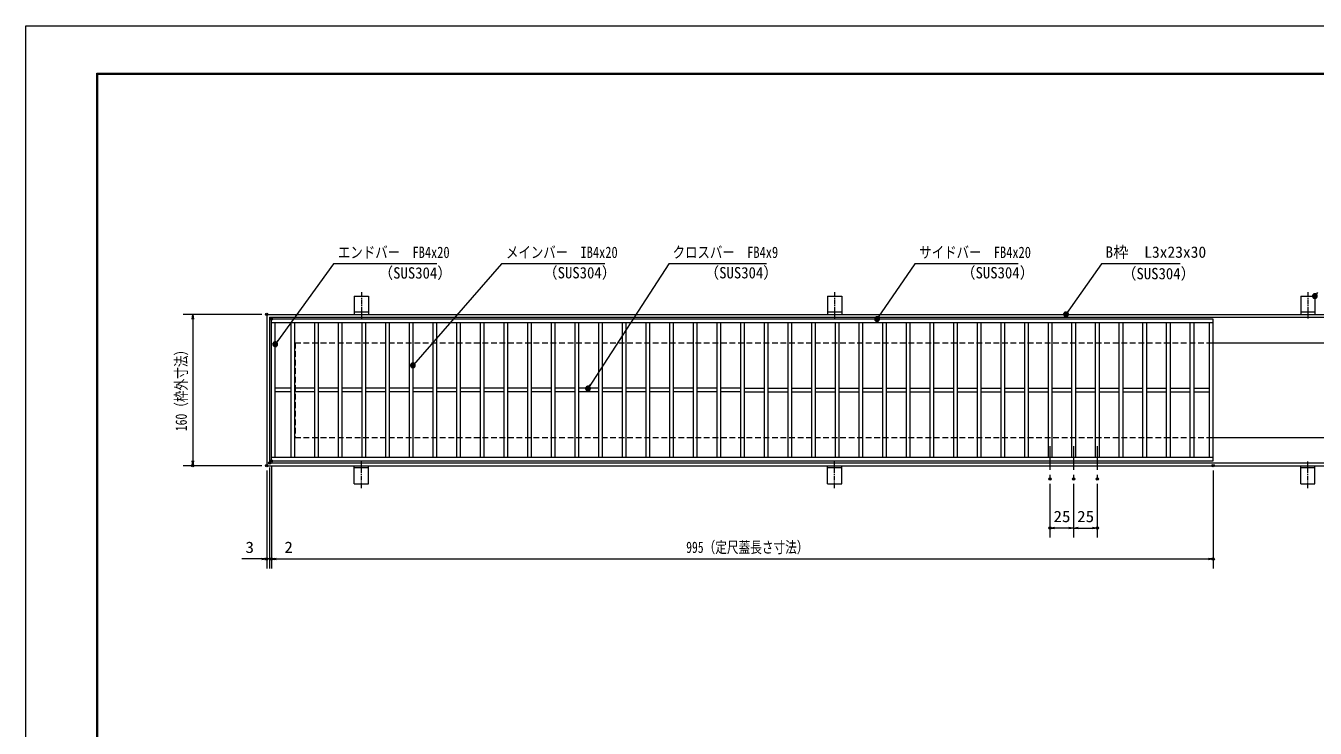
# Model space of a CAD drawing. Units: millimetres, scale not verified. Extents: x -1050 to 1050, y -742 to 742.
# Drawn here: x -1050 to 312, y 0 to 742 of the extents above; entities that cross this region are included whole.
import ezdxf
from ezdxf.enums import TextEntityAlignment as Align

# ---------------------------------------------------------------- set-up
doc = ezdxf.new("R2010")
doc.units = ezdxf.units.MM
doc.header["$LTSCALE"] = 5
doc.header["$PDMODE"] = 32
doc.header["$PDSIZE"] = 2.5
doc.linetypes.add('CHAIN1', pattern=[8, 5, -1, 1, -1])
doc.linetypes.add('DASHED1', pattern=[1.8, 1.2, -0.6])
for name, color, linetype, lineweight in [('0-0_7-図\u3000枠', 4, 'Continuous', 9), ('0-1_アンカー', 7, 'Continuous', 9), ('0-2_枠', 7, 'Continuous', 9), ('0-3_寸法注釈', 2, 'Continuous', 9), ('0-4_0', 2, 'Continuous', 9), ('0-5_DEFPOINTS', 134, 'Continuous', 9), ('0-6_蓋', 5, 'Continuous', 9), ('0-9_中心線', 6, 'CHAIN1', 9), ('0-A_溝開口', 4, 'DASHED1', 9)]:
    doc.layers.add(name, color=color, linetype=linetype, lineweight=lineweight)
doc.styles.add('ＭＳ ゴシック', font='')
doc.styles.get('ＭＳ ゴシック').set_extended_font_data('MS Gothic')

# ---------------------------------------------------------------- blocks, each defined once
blk = doc.blocks.new('A$C5D7C781A')
at = {"layer": '0-1_アンカー', "color": 6, "linetype": 'CHAIN1'}
blk.add_line((37.5, 140.11), (37.5, 0), dxfattribs=at)
at = {"layer": '0-1_アンカー'}
for p, q in [((0, 118.78), (0, 22.26)), ((0, 118.78), (75, 118.78)), ((75, 118.78), (75, 22.26)), ((75, 33.76), (0, 33.76)), ((0, 22.26), (75, 22.26))]:
    blk.add_line(p, q, dxfattribs=at)
blk = doc.blocks.new('_OPEN')
at = {"layer": '0-4_0'}
blk.add_line((0, 0), (-5, 0), dxfattribs=at)
blk.add_lwpolyline([(-5, 0.833), (0, 0), (-5, -0.833)], dxfattribs=at)
blk = doc.blocks.new('_Dot')
at = {"layer": '0-4_0'}
for p, q in [((-2.5, 0), (-5, 0)), ((2.445, 0.5), (-2.445, 0.5)), ((1.997, 1.5), (-1.997, 1.5)), ((2.289, -0.995), (-2.289, -0.995)), ((1.499, -1.995), (-1.499, -1.995))]:
    blk.add_line(p, q, dxfattribs=at)
for points in [[(2.5, 0), (2.48, 0.313), (2.421, 0.622), (2.324, 0.92), (2.191, 1.204), (2.023, 1.469), (1.822, 1.711), (1.594, 1.926), (1.34, 2.111), (1.064, 2.262), (0.773, 2.378), (0.468, 2.456), (0.157, 2.495), (-0.157, 2.495), (-0.468, 2.456), (-0.773, 2.378), (-1.064, 2.262), (-1.34, 2.111), (-1.594, 1.926), (-1.822, 1.711), (-2.023, 1.469), (-2.191, 1.204), (-2.324, 0.92), (-2.421, 0.622), (-2.48, 0.313), (-2.5, 0), (0, 0)], [(-2.5, 0), (-2.48, -0.313), (-2.421, -0.622), (-2.324, -0.92), (-2.191, -1.204), (-2.023, -1.469), (-1.822, -1.711), (-1.594, -1.926), (-1.34, -2.111), (-1.064, -2.262), (-0.773, -2.378), (-0.468, -2.456), (-0.157, -2.495), (0.157, -2.495), (0.468, -2.456), (0.773, -2.378), (1.064, -2.262), (1.34, -2.111), (1.594, -1.926), (1.822, -1.711), (2.023, -1.469), (2.191, -1.204), (2.324, -0.92), (2.421, -0.622), (2.48, -0.313), (2.5, 0), (0, 0)]]:
    blk.add_lwpolyline(points, close=True, dxfattribs=at)

msp = doc.modelspace()

# ---------------------------------------------------------------- linework, layer by layer
at = {"layer": '0-0_7-図\u3000枠'}
for p, q in [((-975, -692.5), (-975, 692.5)), ((-973.75, -691.25), (-973.75, 691.25)), ((-973.75, 691.25), (998.75, 691.25))]:
    msp.add_line(p, q, dxfattribs=at)
msp.add_lwpolyline([(-975, 692.5), (1000, 692.5), (1000, -692.5)], dxfattribs=at)
at = {"layer": '0-2_枠'}
for p, q in [((-795.45, 437.475), (409.55, 437.475)), ((-795.45, 437.475), (-795.45, 277.475)), ((-792.45, 434.475), (407.714, 434.475)), ((-792.45, 434.475), (-792.45, 280.475)), ((204.55, 407.475), (409.55, 407.475)), ((204.55, 307.475), (409.55, 307.475)), ((-795.45, 277.475), (409.55, 277.475)), ((-792.45, 280.475), (411.386, 280.475))]:
    msp.add_line(p, q, dxfattribs=at)
at = {"layer": '0-3_寸法注釈'}
for p, q in [((-800.45, 437.475), (-883.547, 437.475)), ((-873.547, 432.475), (-873.547, 282.475)), ((-800.45, 277.475), (-883.547, 277.475)), ((-792.45, 275.475), (-792.45, 168.953)), ((-792.45, 275.475), (-792.45, 168.953)), ((-790.45, 277.475), (-790.45, 168.953)), ((-790.45, 277.475), (-790.45, 168.953)), ((-795.45, 272.475), (-795.45, 168.953)), ((204.55, 272.475), (204.55, 168.953)), ((32.05, 258.328), (32.05, 201.522)), ((57.05, 258.328), (57.05, 201.522)), ((57.05, 258.328), (57.05, 201.522)), ((82.05, 258.328), (82.05, 201.522)), ((52.05, 211.522), (37.05, 211.522)), ((62.05, 211.522), (77.05, 211.522)), ((-800.45, 178.953), (-821.563, 178.953)), ((-797.45, 178.953), (-802.45, 178.953)), ((-792.45, 178.953), (-795.45, 178.953)), ((-792.45, 178.953), (-790.45, 178.953)), ((-787.45, 178.953), (-782.45, 178.953)), ((-785.45, 178.953), (199.55, 178.953)), ((-785.45, 178.953), (-764.337, 178.953))]:
    msp.add_line(p, q, dxfattribs=at)
for points in [[(-615.707, 490.749), (-724.931, 490.749), (-785.857, 406.667)], [(-438.147, 490.749), (-547.371, 490.749), (-640.288, 384.279)], [(-267.513, 490.749), (-370.72, 490.749), (-455.447, 359.812)], [(-1.475, 490.749), (-110.699, 490.749), (-149.985, 433.294)], [(169.797, 490.968), (86.447, 490.968), (49.664, 438.288)]]:
    msp.add_lwpolyline(points, dxfattribs=at)
at = {"layer": '0-5_DEFPOINTS'}
msp.add_lwpolyline([(-1050, -742.5), (-1050, 742.5), (1050, 742.5), (1050, -742.5)], close=True, dxfattribs=at)
for p in [(-795.45, 437.475), (-873.547, 277.475), (-795.45, 277.475), (-795.45, 277.475), (-792.45, 280.475), (-790.45, 282.475), (204.55, 277.475), (32.05, 263.328), (57.05, 263.328), (82.05, 263.328), (32.05, 211.522), (82.05, 211.522), (-795.45, 178.953), (-790.45, 178.953), (204.55, 178.953)]:
    msp.add_point(p, dxfattribs=at)
at = {"layer": '0-6_蓋'}
for p, q in [((204.55, 432.475), (-790.45, 432.475)), ((-790.45, 282.475), (-790.45, 432.475)), ((204.55, 428.475), (-790.45, 428.475)), ((-786.45, 286.475), (-786.45, 428.475)), ((-769.95, 428.475), (-769.95, 286.475)), ((-765.95, 428.475), (-765.95, 286.475)), ((-744.95, 428.475), (-744.95, 286.475)), ((-740.95, 428.475), (-740.95, 286.475)), ((-719.95, 428.475), (-719.95, 286.475)), ((-715.95, 428.475), (-715.95, 286.475)), ((-694.95, 428.475), (-694.95, 286.475)), ((-690.95, 428.475), (-690.95, 286.475)), ((-669.95, 428.475), (-669.95, 286.475)), ((-665.95, 428.475), (-665.95, 286.475)), ((-644.95, 428.475), (-644.95, 286.475)), ((-640.95, 428.475), (-640.95, 286.475)), ((-619.95, 428.475), (-619.95, 286.475)), ((-615.95, 428.475), (-615.95, 286.475)), ((-594.95, 428.475), (-594.95, 286.475)), ((-590.95, 428.475), (-590.95, 286.475)), ((-569.95, 428.475), (-569.95, 286.475)), ((-565.95, 428.475), (-565.95, 286.475)), ((-544.95, 428.475), (-544.95, 286.475)), ((-540.95, 428.475), (-540.95, 286.475)), ((-519.95, 428.475), (-519.95, 286.475)), ((-515.95, 428.475), (-515.95, 286.475)), ((-494.95, 428.475), (-494.95, 286.475)), ((-490.95, 428.475), (-490.95, 286.475)), ((-469.95, 428.475), (-469.95, 286.475)), ((-465.95, 428.475), (-465.95, 286.475)), ((-444.95, 428.475), (-444.95, 286.475)), ((-440.95, 428.475), (-440.95, 286.475)), ((-419.95, 428.475), (-419.95, 286.475)), ((-415.95, 428.475), (-415.95, 286.475)), ((-394.95, 428.475), (-394.95, 286.475)), ((-390.95, 428.475), (-390.95, 286.475)), ((-369.95, 428.475), (-369.95, 286.475)), ((-365.95, 428.475), (-365.95, 286.475)), ((-344.95, 428.475), (-344.95, 286.475)), ((-340.95, 428.475), (-340.95, 286.475)), ((-319.95, 428.475), (-319.95, 286.475)), ((-315.95, 428.475), (-315.95, 286.475)), ((-294.95, 428.475), (-294.95, 286.475)), ((-290.95, 428.475), (-290.95, 286.475)), ((-269.95, 428.475), (-269.95, 286.475)), ((-265.95, 428.475), (-265.95, 286.475)), ((-244.95, 428.475), (-244.95, 286.475)), ((-240.95, 428.475), (-240.95, 286.475)), ((-219.95, 428.475), (-219.95, 286.475)), ((-215.95, 428.475), (-215.95, 286.475)), ((-194.95, 428.475), (-194.95, 286.475)), ((-190.95, 428.475), (-190.95, 286.475)), ((-169.95, 428.475), (-169.95, 286.475)), ((-165.95, 428.475), (-165.95, 286.475)), ((-144.95, 428.475), (-144.95, 286.475)), ((-140.95, 428.475), (-140.95, 286.475)), ((-119.95, 428.475), (-119.95, 286.475)), ((-115.95, 428.475), (-115.95, 286.475)), ((-94.95, 428.475), (-94.95, 286.475)), ((-90.95, 428.475), (-90.95, 286.475)), ((-69.95, 428.475), (-69.95, 286.475)), ((-65.95, 428.475), (-65.95, 286.475)), ((-44.95, 428.475), (-44.95, 286.475)), ((-40.95, 428.475), (-40.95, 286.475)), ((-19.95, 428.475), (-19.95, 286.475)), ((-15.95, 428.475), (-15.95, 286.475)), ((5.05, 428.475), (5.05, 286.475)), ((9.05, 428.475), (9.05, 286.475)), ((30.05, 428.475), (30.05, 286.475)), ((34.05, 428.475), (34.05, 286.475)), ((55.05, 428.475), (55.05, 286.475)), ((59.05, 428.475), (59.05, 286.475)), ((80.05, 428.475), (80.05, 286.475)), ((84.05, 428.475), (84.05, 286.475)), ((105.05, 428.475), (105.05, 286.475)), ((109.05, 428.475), (109.05, 286.475)), ((130.05, 428.475), (130.05, 286.475)), ((134.05, 428.475), (134.05, 286.475)), ((155.05, 428.475), (155.05, 286.475)), ((159.05, 428.475), (159.05, 286.475)), ((180.05, 428.475), (180.05, 286.475)), ((184.05, 428.475), (184.05, 286.475)), ((200.55, 286.475), (200.55, 428.475)), ((204.55, 282.475), (204.55, 432.475)), ((-769.95, 359.475), (-786.45, 359.475)), ((-769.95, 355.475), (-786.45, 355.475)), ((-744.95, 359.475), (-765.95, 359.475)), ((-744.95, 355.475), (-765.95, 355.475)), ((-719.95, 359.475), (-740.95, 359.475)), ((-719.95, 355.475), (-740.95, 355.475)), ((-694.95, 359.475), (-715.95, 359.475)), ((-694.95, 355.475), (-715.95, 355.475)), ((-669.95, 359.475), (-690.95, 359.475)), ((-669.95, 355.475), (-690.95, 355.475)), ((-644.95, 359.475), (-665.95, 359.475)), ((-644.95, 355.475), (-665.95, 355.475)), ((-619.95, 359.475), (-640.95, 359.475)), ((-619.95, 355.475), (-640.95, 355.475)), ((-594.95, 359.475), (-615.95, 359.475)), ((-594.95, 355.475), (-615.95, 355.475)), ((-569.95, 359.475), (-590.95, 359.475)), ((-569.95, 355.475), (-590.95, 355.475)), ((-544.95, 359.475), (-565.95, 359.475)), ((-544.95, 355.475), (-565.95, 355.475)), ((-519.95, 359.475), (-540.95, 359.475)), ((-519.95, 355.475), (-540.95, 355.475)), ((-494.95, 359.475), (-515.95, 359.475)), ((-494.95, 355.475), (-515.95, 355.475)), ((-469.95, 359.475), (-490.95, 359.475)), ((-469.95, 355.475), (-490.95, 355.475)), ((-444.95, 359.475), (-465.95, 359.475)), ((-444.95, 355.475), (-465.95, 355.475)), ((-419.95, 359.475), (-440.95, 359.475)), ((-419.95, 355.475), (-440.95, 355.475)), ((-394.95, 359.475), (-415.95, 359.475)), ((-394.95, 355.475), (-415.95, 355.475)), ((-369.95, 359.475), (-390.95, 359.475)), ((-369.95, 355.475), (-390.95, 355.475)), ((-344.95, 359.475), (-365.95, 359.475)), ((-344.95, 355.475), (-365.95, 355.475)), ((-319.95, 359.475), (-340.95, 359.475)), ((-319.95, 355.475), (-340.95, 355.475)), ((-294.95, 359.475), (-315.95, 359.475)), ((-294.95, 355.475), (-315.95, 355.475)), ((-290.95, 359.475), (-269.95, 359.475)), ((-290.95, 355.475), (-269.95, 355.475)), ((-265.95, 359.475), (-244.95, 359.475)), ((-265.95, 355.475), (-244.95, 355.475)), ((-240.95, 359.475), (-219.95, 359.475)), ((-240.95, 355.475), (-219.95, 355.475)), ((-215.95, 359.475), (-194.95, 359.475)), ((-215.95, 355.475), (-194.95, 355.475)), ((-190.95, 359.475), (-169.95, 359.475)), ((-190.95, 355.475), (-169.95, 355.475)), ((-165.95, 359.475), (-144.95, 359.475)), ((-165.95, 355.475), (-144.95, 355.475)), ((-140.95, 359.475), (-119.95, 359.475)), ((-140.95, 355.475), (-119.95, 355.475)), ((-115.95, 359.475), (-94.95, 359.475)), ((-115.95, 355.475), (-94.95, 355.475)), ((-90.95, 359.475), (-69.95, 359.475)), ((-90.95, 355.475), (-69.95, 355.475)), ((-65.95, 359.475), (-44.95, 359.475)), ((-65.95, 355.475), (-44.95, 355.475)), ((-40.95, 359.475), (-19.95, 359.475)), ((-40.95, 355.475), (-19.95, 355.475)), ((-15.95, 359.475), (5.05, 359.475)), ((-15.95, 355.475), (5.05, 355.475)), ((9.05, 359.475), (30.05, 359.475)), ((9.05, 355.475), (30.05, 355.475)), ((34.05, 359.475), (55.05, 359.475)), ((34.05, 355.475), (55.05, 355.475)), ((59.05, 359.475), (80.05, 359.475)), ((59.05, 355.475), (80.05, 355.475)), ((84.05, 359.475), (105.05, 359.475)), ((84.05, 355.475), (105.05, 355.475)), ((109.05, 359.475), (130.05, 359.475)), ((109.05, 355.475), (130.05, 355.475)), ((134.05, 359.475), (155.05, 359.475)), ((134.05, 355.475), (155.05, 355.475)), ((159.05, 359.475), (180.05, 359.475)), ((159.05, 355.475), (180.05, 355.475)), ((184.05, 359.475), (200.55, 359.475)), ((184.05, 355.475), (200.55, 355.475)), ((-790.45, 286.475), (204.55, 286.475)), ((-790.45, 282.475), (204.55, 282.475))]:
    msp.add_line(p, q, dxfattribs=at)
at = {"layer": '0-6_蓋', "color": 7}
for p in [(-790.45, 432.475), (-790.45, 282.475)]:
    msp.add_point(p, dxfattribs=at)
at = {"layer": '0-9_中心線'}
for p, q in [((32.05, 297.969), (32.05, 263.328)), ((57.05, 297.969), (57.05, 263.328)), ((82.05, 297.969), (82.05, 263.328))]:
    msp.add_line(p, q, dxfattribs=at)
at = {"layer": '0-A_溝開口'}
for p, q in [((-765.45, 407.475), (204.55, 407.475)), ((-765.45, 407.475), (-765.45, 307.475)), ((-765.45, 307.475), (204.55, 307.475))]:
    msp.add_line(p, q, dxfattribs=at)

# ---------------------------------------------------------------- block references
at = {"layer": '0-1_アンカー', "xscale": 0.2, "yscale": 0.2}
for p in [(-702.95, 433.023), (-202.95, 433.023), (297.05, 433.023)]:
    msp.add_blockref('A$C5D7C781A', p, dxfattribs=at)
at = {"layer": '0-1_アンカー', "xscale": -0.2, "yscale": 0.2, "rotation": 180}
for p in [(-702.95, 281.927), (-202.95, 281.927), (297.05, 281.927)]:
    msp.add_blockref('A$C5D7C781A', p, dxfattribs=at)
at = {"layer": '0-3_寸法注釈'}
for name, p, rotation in [('_Dot', (312.05, 456.779), 229.33113), ('_OPEN', (-873.547, 437.475), 90), ('_Dot', (-150.56, 432.475), 234.96256), ('_Dot', (49.081, 437.475), 234.35189), ('_Dot', (-786.45, 405.862), 233.62864), ('_Dot', (-640.95, 383.53), 228.58426), ('_Dot', (-455.995, 358.975), 236.7867), ('_OPEN', (-873.547, 277.475), 270), ('_OPEN', (32.05, 211.522), 180), ('_OPEN', (57.05, 211.522), 180), ('_OPEN', (-792.45, 178.953), 180), ('_OPEN', (-790.45, 178.953), 180), ('_OPEN', (-790.45, 178.953), 180)]:
    msp.add_blockref(name, p, dxfattribs=dict(at, rotation=rotation))
for p in [(57.05, 211.522), (82.05, 211.522), (-795.45, 178.953), (-792.45, 178.953), (204.55, 178.953)]:
    msp.add_blockref('_OPEN', p, dxfattribs=at)

# ---------------------------------------------------------------- texts
at = {"layer": '0-3_寸法注釈', "color": 7, "style": 'ＭＳ ゴシック'}
for s, height, width, p in [('エンドバー\u3000FB4x20', 12.02, 0.8, (-720.154, 493.436)), ('メインバー\u3000IB4x20', 12.02, 0.8, (-542.594, 493.436)), ('クロスバー\u3000FB4x9', 12.03, 0.8, (-366.554, 493.436)), ('サイドバー\u3000FB4x20', 12.02, 0.8, (-105.921, 493.436)), ('（SUS304）', 12.02, 0.95, (-677.407, 471.644)), ('（SUS304）', 12.02, 0.95, (-503.663, 471.881)), ('（SUS304）', 12.02, 0.95, (-332.951, 471.881)), ('（SUS304）', 12.02, 0.95, (-62.079, 471.881)), ('（SUS304）', 12.02, 0.95, (107.958, 470.919)), ('25', 12.02, 1.1, (35.817, 214.209)), ('25', 12.02, 1.1, (60.817, 214.209)), ('3', 12.02, 1.1, (-817.873, 181.64)), ('2', 12.02, 1.1, (-776.76, 181.64)), ('995（定尺蓋長さ寸法）', 12.03, 0.75, (-352.249, 181.64))]:
    msp.add_text(s, height=height, dxfattribs=dict(at, width=width)).set_placement(p, align=Align.BOTTOM_LEFT)
msp.add_text('B枠\u3000L3x23x30', height=12.03, dxfattribs=at).set_placement((90.7, 493.655), align=Align.BOTTOM_LEFT)
at = {"layer": '0-3_寸法注釈', "color": 7, "style": 'ＭＳ ゴシック', "width": 0.75}
msp.add_text('160（枠外寸法）', height=12.02, rotation=90, dxfattribs=at).set_placement((-876.234, 314.027), align=Align.BOTTOM_LEFT)

doc.saveas('drawing.dxf')
